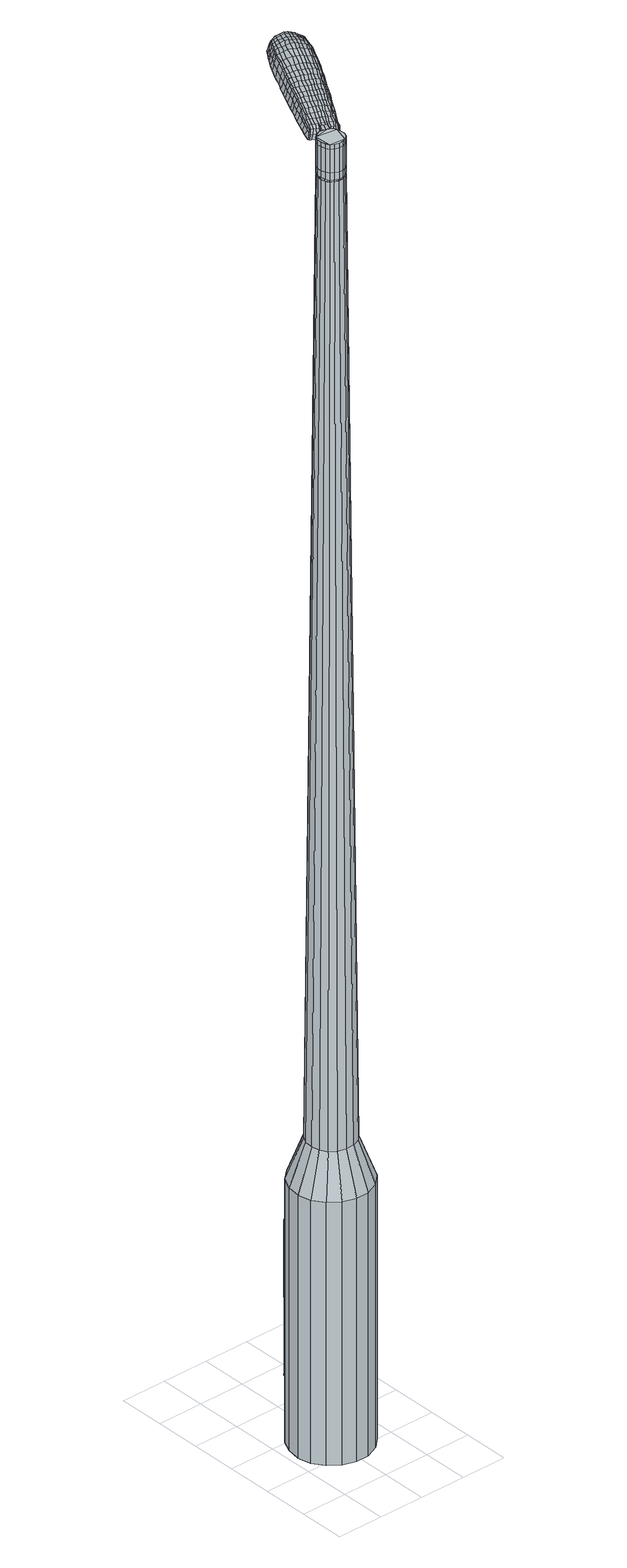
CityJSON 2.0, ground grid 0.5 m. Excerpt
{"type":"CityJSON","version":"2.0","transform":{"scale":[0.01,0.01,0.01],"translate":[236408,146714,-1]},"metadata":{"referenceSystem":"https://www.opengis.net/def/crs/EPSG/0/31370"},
"CityObjects":{
"object1":{"type":"GenericCityObject","attributes":{"cluster":497,"mean_distance_to_centroid":0.369,"new_centroid_x":236408.51,"new_centroid_y":146714.73,"mean_distance_to_camera":10.83,"H1":13.73,"H2":14.45,"Z_final":112.11,"cluster2":-1,"proj_x":236414.61,"proj_y":146717.87,"id_line":33904,"bearing_l":152.75,"distance":6.86,"orientation":"right","G_obj":62.75},"geometry":[{"type":"MultiSurface","lod":"2","boundaries":[[[0,1,2,3]],[[1,4,5,2]],[[4,6,7,5]],[[6,8,9,7]],[[8,10,11,9]],[[10,12,13,11]],[[12,14,15,13]],[[14,16,17,15]],[[16,18,19,17]],[[18,20,21,19]],[[20,22,23,21]],[[22,24,25,23]],[[24,26,27,25]],[[26,28,29,27]],[[28,30,31,29]],[[30,32,33,31]],[[32,34,35,33]],[[34,0,3,35]],[[36,37,38,39]],[[38,40,41,42]],[[41,43,42]],[[42,44,45,46]],[[45,47,46]],[[46,48,49,50]],[[49,51,50]],[[42,46,50,38]],[[50,52,39,38]],[[53,36,39]],[[2,5,7,35]],[[7,9,11,15]],[[11,13,15]],[[15,17,19,23]],[[19,21,23]],[[23,25,27,31]],[[27,29,31]],[[15,23,31,7]],[[31,33,35,7]],[[3,2,35]],[[1,0,54,55]],[[0,34,56,54]],[[34,32,57,56]],[[32,30,58,57]],[[30,28,59,58]],[[28,26,60,59]],[[26,24,61,60]],[[24,22,62,61]],[[22,20,63,62]],[[20,18,64,63]],[[18,16,65,64]],[[16,14,66,65]],[[14,12,67,66]],[[12,10,68,67]],[[10,8,69,68]],[[8,6,70,69]],[[6,4,71,70]],[[4,1,55,71]],[[55,54,72,73]],[[54,56,74,72]],[[56,57,75,74]],[[57,58,76,75]],[[58,59,77,76]],[[59,60,78,77]],[[60,61,79,78]],[[61,62,80,79]],[[62,63,81,80]],[[63,64,82,81]],[[64,65,83,82]],[[65,66,84,83]],[[66,67,85,84]],[[67,68,86,85]],[[68,69,87,86]],[[69,70,88,87]],[[70,71,89,88]],[[71,55,73,89]],[[72,90,91,92]],[[93,94,90,72]],[[95,96,94,93]],[[97,98,96,95]],[[99,100,98,97]],[[101,102,100,99]],[[79,103,102,101]],[[104,105,103,79]],[[106,107,105,104]],[[82,108,107,106]],[[109,110,108,82]],[[111,112,110,109]],[[113,114,112,111]],[[115,116,114,113]],[[117,118,116,115]],[[88,119,118,117]],[[120,121,119,88]],[[92,91,121,120]],[[122,123,124,125]],[[126,122,125,127]],[[128,126,127,129]],[[130,128,129,131]],[[132,130,131,133]],[[134,132,133,135]],[[136,134,135,137]],[[138,136,137,139]],[[140,138,139,141]],[[142,140,141,143]],[[144,142,143,145]],[[146,144,145,147]],[[148,146,147,149]],[[150,148,149,151]],[[152,150,151,153]],[[154,152,153,155]],[[73,72,92]],[[74,93,72]],[[74,75,95,93]],[[75,76,97,95]],[[76,77,99,97]],[[77,78,101,99]],[[78,79,101]],[[80,104,79]],[[80,81,106,104]],[[81,82,106]],[[83,109,82]],[[83,84,111,109]],[[84,85,113,111]],[[85,86,115,113]],[[86,87,117,115]],[[87,88,117]],[[89,120,88]],[[89,73,92,120]],[[156,91,90]],[[156,157,121,91]],[[157,119,121]],[[158,118,119]],[[158,159,116,118]],[[159,160,114,116]],[[160,161,112,114]],[[161,162,110,112]],[[162,108,110]],[[163,107,108]],[[163,164,105,107]],[[164,103,105]],[[165,102,103]],[[165,166,100,102]],[[166,167,98,100]],[[167,168,96,98]],[[168,169,94,96]],[[169,90,94]],[[39,52,154,170]],[[156,90,171,155]],[[53,39,170,123]],[[90,169,124,171]],[[36,53,123,122]],[[169,168,125,124]],[[37,36,122,126]],[[168,167,127,125]],[[38,37,126,128]],[[167,166,129,127]],[[40,38,128,130]],[[166,165,131,129]],[[41,40,130,132]],[[165,103,133,131]],[[43,41,132,134]],[[103,164,135,133]],[[42,43,134,136]],[[164,163,137,135]],[[44,42,136,138]],[[163,108,139,137]],[[45,44,138,140]],[[108,162,141,139]],[[47,45,140,142]],[[162,161,143,141]],[[46,47,142,144]],[[161,160,145,143]],[[48,46,144,146]],[[160,159,147,145]],[[49,48,146,148]],[[159,158,149,147]],[[51,49,148,150]],[[158,119,151,149]],[[50,51,150,152]],[[119,157,153,151]],[[52,50,152,154]],[[157,156,155,153]],[[154,155,172,173]],[[155,171,174,172]],[[171,124,175,174]],[[124,123,176,175]],[[123,170,177,176]],[[170,154,173,177]],[[178,179,180,181]],[[182,178,181,183]],[[178,182,184,185]],[[179,178,185,186]],[[187,188,189,190]],[[191,187,190,192]],[[187,191,193,194]],[[188,187,194,195]],[[196,197,198,199]],[[200,196,199,201]],[[196,200,202,203]],[[197,196,203,204]],[[205,206,207,208]],[[209,205,208,210]],[[205,209,211,212]],[[206,205,212,213]],[[214,215,216,217]],[[218,214,217,219]],[[214,218,220,221]],[[215,214,221,222]],[[223,224,225,226]],[[227,223,226,228]],[[223,227,229,230]],[[224,223,230,231]],[[232,233,234,235]],[[224,232,235,225]],[[232,224,231,236]],[[233,232,236,237]],[[238,239,240,241]],[[233,238,241,234]],[[238,233,237,242]],[[239,238,242,243]],[[244,182,183,245]],[[239,244,245,240]],[[244,239,243,246]],[[182,244,246,184]],[[247,248,249,250]],[[251,247,250,252]],[[247,251,253,254]],[[248,247,254,255]],[[256,257,258,259]],[[248,256,259,249]],[[256,248,255,260]],[[257,256,260,261]],[[262,263,264,265]],[[257,262,265,258]],[[262,257,261,266]],[[263,262,266,267]],[[268,269,270,271]],[[263,268,271,264]],[[268,263,267,272]],[[269,268,272,273]],[[274,179,186,275]],[[269,274,275,270]],[[274,269,273,276]],[[179,274,276,180]],[[277,278,279,280]],[[281,277,280,282]],[[277,281,283,284]],[[278,277,284,285]],[[286,287,288,289]],[[278,286,289,279]],[[286,278,285,290]],[[287,286,290,291]],[[292,293,294,295]],[[287,292,295,288]],[[292,287,291,296]],[[293,292,296,297]],[[298,191,192,299]],[[293,298,299,294]],[[298,293,297,300]],[[191,298,300,193]],[[301,302,303,304]],[[305,301,304,306]],[[301,305,307,308]],[[302,301,308,309]],[[310,311,312,313]],[[302,310,313,303]],[[310,302,309,314]],[[311,310,314,315]],[[316,317,318,319]],[[311,316,319,312]],[[316,311,315,320]],[[317,316,320,321]],[[322,323,324,325]],[[317,322,325,318]],[[322,317,321,326]],[[323,322,326,327]],[[328,188,195,329]],[[323,328,329,324]],[[328,323,327,330]],[[188,328,330,189]],[[331,217,216,332]],[[333,331,332,334]],[[331,333,335,336]],[[217,331,336,219]],[[337,333,334,338]],[[339,337,338,340]],[[337,339,341,342]],[[333,337,342,335]],[[343,339,340,344]],[[345,343,344,346]],[[343,345,347,348]],[[339,343,348,341]],[[349,345,346,350]],[[351,349,350,352]],[[349,351,353,354]],[[345,349,354,347]],[[355,351,352,356]],[[206,355,356,207]],[[355,206,213,357]],[[351,355,357,353]],[[358,359,204,203]],[[360,358,203,202]],[[358,360,361,362]],[[359,358,362,363]],[[364,365,363,362]],[[366,364,362,361]],[[364,366,367,368]],[[365,364,368,369]],[[370,371,369,368]],[[372,370,368,367]],[[370,372,373,374]],[[371,370,374,375]],[[376,377,375,374]],[[378,376,374,373]],[[376,378,211,209]],[[377,376,209,210]],[[379,380,381,382]],[[281,379,382,283]],[[379,281,282,383]],[[380,379,383,384]],[[385,200,201,386]],[[380,385,386,381]],[[385,380,384,387]],[[200,385,387,202]],[[388,389,390,391]],[[227,388,391,229]],[[388,227,228,392]],[[389,388,392,393]],[[394,395,396,397]],[[389,394,397,390]],[[394,389,393,398]],[[395,394,398,399]],[[400,197,204,401]],[[395,400,401,396]],[[400,395,399,402]],[[197,400,402,198]],[[403,404,405,406]],[[185,403,406,186]],[[403,185,184,407]],[[404,403,407,408]],[[409,410,411,412]],[[404,409,412,405]],[[409,404,408,413]],[[410,409,413,414]],[[415,208,207,416]],[[410,415,416,411]],[[415,410,414,417]],[[208,415,417,210]],[[418,419,420,421]],[[190,418,421,192]],[[418,190,189,422]],[[419,418,422,423]],[[424,212,211,425]],[[419,424,425,420]],[[424,419,423,426]],[[212,424,426,213]],[[427,428,429,430]],[[305,427,430,307]],[[427,305,306,431]],[[428,427,431,432]],[[433,218,219,434]],[[428,433,434,429]],[[433,428,432,435]],[[218,433,435,220]],[[436,437,438,439]],[[251,436,439,253]],[[436,251,252,440]],[[437,436,440,441]],[[442,443,444,445]],[[437,442,445,438]],[[442,437,441,446]],[[443,442,446,447]],[[448,215,222,449]],[[443,448,449,444]],[[448,443,447,450]],[[215,448,450,216]],[[451,452,441,440]],[[250,451,440,252]],[[451,250,249,453]],[[452,451,453,454]],[[455,456,447,446]],[[452,455,446,441]],[[455,452,454,457]],[[456,455,457,458]],[[459,332,216,450]],[[456,459,450,447]],[[459,456,458,460]],[[332,459,460,334]],[[461,462,463,464]],[[308,461,464,309]],[[461,308,307,430]],[[462,461,430,429]],[[465,336,335,466]],[[462,465,466,463]],[[465,462,429,434]],[[336,465,434,219]],[[467,468,454,453]],[[259,467,453,249]],[[467,259,258,469]],[[468,467,469,470]],[[471,472,458,457]],[[468,471,457,454]],[[471,468,470,473]],[[472,471,473,474]],[[475,338,334,460]],[[472,475,460,458]],[[475,472,474,476]],[[338,475,476,340]],[[477,478,479,480]],[[314,477,480,315]],[[477,314,309,464]],[[478,477,464,463]],[[481,342,341,482]],[[478,481,482,479]],[[481,478,463,466]],[[342,481,466,335]],[[483,484,470,469]],[[265,483,469,258]],[[483,265,264,485]],[[484,483,485,486]],[[487,488,474,473]],[[484,487,473,470]],[[487,484,486,489]],[[488,487,489,490]],[[491,344,340,476]],[[488,491,476,474]],[[491,488,490,492]],[[344,491,492,346]],[[493,494,495,496]],[[320,493,496,321]],[[493,320,315,480]],[[494,493,480,479]],[[497,348,347,498]],[[494,497,498,495]],[[497,494,479,482]],[[348,497,482,341]],[[499,500,486,485]],[[271,499,485,264]],[[499,271,270,501]],[[500,499,501,502]],[[503,504,490,489]],[[500,503,489,486]],[[503,500,502,505]],[[504,503,505,506]],[[507,350,346,492]],[[504,507,492,490]],[[507,504,506,508]],[[350,507,508,352]],[[509,510,511,512]],[[326,509,512,327]],[[509,326,321,496]],[[510,509,496,495]],[[513,354,353,514]],[[510,513,514,511]],[[513,510,495,498]],[[354,513,498,347]],[[515,516,502,501]],[[275,515,501,270]],[[515,275,186,406]],[[516,515,406,405]],[[517,518,506,505]],[[516,517,505,502]],[[517,516,405,412]],[[518,517,412,411]],[[519,356,352,508]],[[518,519,508,506]],[[519,518,411,416]],[[356,519,416,207]],[[520,521,423,422]],[[330,520,422,189]],[[520,330,327,512]],[[521,520,512,511]],[[522,357,213,426]],[[521,522,426,423]],[[522,521,511,514]],[[357,522,514,353]],[[523,524,384,383]],[[280,523,383,282]],[[523,280,279,525]],[[524,523,525,526]],[[527,360,202,387]],[[524,527,387,384]],[[527,524,526,528]],[[360,527,528,361]],[[529,530,531,532]],[[230,529,532,231]],[[529,230,229,391]],[[530,529,391,390]],[[533,534,535,536]],[[530,533,536,531]],[[533,530,390,397]],[[534,533,397,396]],[[537,359,363,538]],[[534,537,538,535]],[[537,534,396,401]],[[359,537,401,204]],[[539,540,526,525]],[[289,539,525,279]],[[539,289,288,541]],[[540,539,541,542]],[[543,366,361,528]],[[540,543,528,526]],[[543,540,542,544]],[[366,543,544,367]],[[545,546,547,548]],[[236,545,548,237]],[[545,236,231,532]],[[546,545,532,531]],[[549,550,551,552]],[[546,549,552,547]],[[549,546,531,536]],[[550,549,536,535]],[[553,365,369,554]],[[550,553,554,551]],[[553,550,535,538]],[[365,553,538,363]],[[555,556,542,541]],[[295,555,541,288]],[[555,295,294,557]],[[556,555,557,558]],[[559,372,367,544]],[[556,559,544,542]],[[559,556,558,560]],[[372,559,560,373]],[[561,562,563,564]],[[242,561,564,243]],[[561,242,237,548]],[[562,561,548,547]],[[565,566,567,568]],[[562,565,568,563]],[[565,562,547,552]],[[566,565,552,551]],[[569,371,375,570]],[[566,569,570,567]],[[569,566,551,554]],[[371,569,554,369]],[[571,572,558,557]],[[299,571,557,294]],[[571,299,192,421]],[[572,571,421,420]],[[573,378,373,560]],[[572,573,560,558]],[[573,572,420,425]],[[378,573,425,211]],[[574,575,408,407]],[[246,574,407,184]],[[574,246,243,564]],[[575,574,564,563]],[[576,577,414,413]],[[575,576,413,408]],[[576,575,563,568]],[[577,576,568,567]],[[578,377,210,417]],[[577,578,417,414]],[[578,577,567,570]],[[377,578,570,375]],[[579,580,581,582]],[[582,581,583,584]],[[585,583,581,586]],[[586,581,580,587]],[[588,589,590,591]],[[591,590,592,593]],[[594,592,590,595]],[[595,590,589,596]],[[597,598,599,600]],[[600,599,601,602]],[[603,601,599,604]],[[604,599,598,605]],[[606,607,608,609]],[[609,608,610,611]],[[612,610,608,613]],[[613,608,607,614]],[[615,616,617,618]],[[618,617,619,620]],[[621,619,617,622]],[[622,617,616,623]],[[624,625,626,627]],[[627,626,628,629]],[[630,628,626,631]],[[631,626,625,632]],[[633,634,635,636]],[[636,635,625,624]],[[632,625,635,637]],[[637,635,634,638]],[[639,640,641,642]],[[642,641,634,633]],[[638,634,641,643]],[[643,641,640,644]],[[584,583,645,646]],[[646,645,640,639]],[[644,640,645,647]],[[647,645,583,585]],[[648,649,650,651]],[[651,650,652,653]],[[654,652,650,655]],[[655,650,649,656]],[[657,658,659,660]],[[660,659,649,648]],[[656,649,659,661]],[[661,659,658,662]],[[663,664,665,666]],[[666,665,658,657]],[[662,658,665,667]],[[667,665,664,668]],[[669,670,671,672]],[[672,671,664,663]],[[668,664,671,673]],[[673,671,670,674]],[[587,580,675,676]],[[676,675,670,669]],[[674,670,675,677]],[[677,675,580,579]],[[678,679,680,681]],[[681,680,682,683]],[[684,682,680,685]],[[685,680,679,686]],[[687,688,689,690]],[[690,689,679,678]],[[686,679,689,691]],[[691,689,688,692]],[[693,694,695,696]],[[696,695,688,687]],[[692,688,695,697]],[[697,695,694,698]],[[593,592,699,700]],[[700,699,694,693]],[[698,694,699,701]],[[701,699,592,594]],[[702,703,704,705]],[[705,704,706,707]],[[708,706,704,709]],[[709,704,703,710]],[[711,712,713,714]],[[714,713,703,702]],[[710,703,713,715]],[[715,713,712,716]],[[717,718,719,720]],[[720,719,712,711]],[[716,712,719,721]],[[721,719,718,722]],[[723,724,725,726]],[[726,725,718,717]],[[722,718,725,727]],[[727,725,724,728]],[[596,589,729,730]],[[730,729,724,723]],[[728,724,729,731]],[[731,729,589,588]],[[615,618,732,733]],[[733,732,734,735]],[[736,734,732,737]],[[737,732,618,620]],[[735,734,738,739]],[[739,738,740,741]],[[742,740,738,743]],[[743,738,734,736]],[[741,740,744,745]],[[745,744,746,747]],[[748,746,744,749]],[[749,744,740,742]],[[747,746,750,751]],[[751,750,752,753]],[[754,752,750,755]],[[755,750,746,748]],[[753,752,756,757]],[[757,756,607,606]],[[614,607,756,758]],[[758,756,752,754]],[[605,759,760,604]],[[604,760,761,603]],[[762,761,760,763]],[[763,760,759,764]],[[764,765,766,763]],[[763,766,767,762]],[[768,767,766,769]],[[769,766,765,770]],[[770,771,772,769]],[[769,772,773,768]],[[774,773,772,775]],[[775,772,771,776]],[[776,777,778,775]],[[775,778,779,774]],[[612,779,778,610]],[[610,778,777,611]],[[780,781,782,783]],[[783,782,682,684]],[[683,682,782,784]],[[784,782,781,785]],[[602,601,786,787]],[[787,786,781,780]],[[785,781,786,788]],[[788,786,601,603]],[[789,790,791,792]],[[792,791,628,630]],[[629,628,791,793]],[[793,791,790,794]],[[795,796,797,798]],[[798,797,790,789]],[[794,790,797,799]],[[799,797,796,800]],[[605,598,801,802]],[[802,801,796,795]],[[800,796,801,803]],[[803,801,598,597]],[[804,805,806,807]],[[807,806,586,587]],[[585,586,806,808]],[[808,806,805,809]],[[810,811,812,813]],[[813,812,805,804]],[[809,805,812,814]],[[814,812,811,815]],[[606,609,816,817]],[[817,816,811,810]],[[815,811,816,818]],[[818,816,609,611]],[[819,820,821,822]],[[822,821,591,593]],[[588,591,821,823]],[[823,821,820,824]],[[612,613,825,826]],[[826,825,820,819]],[[824,820,825,827]],[[827,825,613,614]],[[828,829,830,831]],[[831,830,706,708]],[[707,706,830,832]],[[832,830,829,833]],[[620,619,834,835]],[[835,834,829,828]],[[833,829,834,836]],[[836,834,619,621]],[[837,838,652,839]],[[839,652,654]],[[653,652,840]],[[652,838,840]],[[841,842,843,844]],[[844,843,838,837]],[[840,838,843,845]],[[845,843,842,846]],[[623,616,847,848]],[[848,847,842,841]],[[846,842,847,849]],[[849,847,616,615]],[[840,850,651,653]],[[648,651,850,851]],[[851,850,852]],[[846,853,854,845]],[[845,854,850,840]],[[852,850,854,855]],[[855,854,853,856]],[[615,733,173,849]],[[849,173,853,846]],[[856,853,173,857]],[[857,173,733,735]],[[858,859,860,861]],[[861,860,709,710]],[[708,709,860,831]],[[831,860,859,828]],[[736,737,862,863]],[[863,862,859,858]],[[828,859,862,835]],[[835,862,737,620]],[[852,864,865,851]],[[851,865,660,648]],[[657,660,865,866]],[[865,864,866]],[[856,867,868,855]],[[855,868,864,852]],[[866,864,868,869]],[[869,868,867,870]],[[735,739,871,857]],[[857,871,867,856]],[[870,867,871,872]],[[872,871,739,741]],[[873,874,875,876]],[[876,875,715,716]],[[710,715,875,861]],[[861,875,874,858]],[[742,743,877,878]],[[878,877,874,873]],[[858,874,877,863]],[[863,877,743,736]],[[879,880,866]],[[866,880,666,657]],[[663,666,880,881]],[[881,880,879,882]],[[870,883,884,869]],[[869,884,879,866]],[[882,879,884,885]],[[885,884,883,886]],[[741,745,887,872]],[[872,887,883,870]],[[886,883,887,888]],[[888,887,745,747]],[[889,890,891,892]],[[892,891,721,722]],[[716,721,891,876]],[[876,891,890,873]],[[748,749,893,894]],[[894,893,890,889]],[[873,890,893,878]],[[878,893,749,742]],[[882,895,896,881]],[[881,896,672,663]],[[669,672,896,897]],[[897,896,895,898]],[[886,899,900,885]],[[885,900,895,882]],[[898,895,900,901]],[[901,900,899,902]],[[747,751,903,888]],[[888,903,899,886]],[[902,899,903,904]],[[904,903,751,753]],[[905,906,907,908]],[[908,907,727,728]],[[722,727,907,892]],[[892,907,906,889]],[[754,755,909,910]],[[910,909,906,905]],[[889,906,909,894]],[[894,909,755,748]],[[898,911,912,897]],[[897,912,676,669]],[[587,676,912,807]],[[807,912,911,804]],[[902,913,914,901]],[[901,914,911,898]],[[804,911,914,813]],[[813,914,913,810]],[[753,757,915,904]],[[904,915,913,902]],[[810,913,915,817]],[[817,915,757,606]],[[824,916,917,823]],[[823,917,731,588]],[[728,731,917,908]],[[908,917,916,905]],[[614,758,918,827]],[[827,918,916,824]],[[905,916,918,910]],[[910,918,758,754]],[[785,919,920,784]],[[784,920,681,683]],[[678,681,920,921]],[[921,920,919,922]],[[603,761,923,788]],[[788,923,919,785]],[[922,919,923,924]],[[924,923,761,762]],[[925,926,927,928]],[[928,927,631,632]],[[630,631,927,792]],[[792,927,926,789]],[[929,930,931,932]],[[932,931,926,925]],[[789,926,931,798]],[[798,931,930,795]],[[764,759,933,934]],[[934,933,930,929]],[[795,930,933,802]],[[802,933,759,605]],[[922,935,936,921]],[[921,936,690,678]],[[687,690,936,937]],[[937,936,935,938]],[[762,767,939,924]],[[924,939,935,922]],[[938,935,939,940]],[[940,939,767,768]],[[941,942,943,944]],[[944,943,637,638]],[[632,637,943,928]],[[928,943,942,925]],[[945,946,947,948]],[[948,947,942,941]],[[925,942,947,932]],[[932,947,946,929]],[[770,765,949,950]],[[950,949,946,945]],[[929,946,949,934]],[[934,949,765,764]],[[938,951,952,937]],[[937,952,696,687]],[[693,696,952,953]],[[953,952,951,954]],[[768,773,955,940]],[[940,955,951,938]],[[954,951,955,956]],[[956,955,773,774]],[[957,958,959,960]],[[960,959,643,644]],[[638,643,959,944]],[[944,959,958,941]],[[961,962,963,964]],[[964,963,958,957]],[[941,958,963,948]],[[948,963,962,945]],[[776,771,965,966]],[[966,965,962,961]],[[945,962,965,950]],[[950,965,771,770]],[[954,967,968,953]],[[953,968,700,693]],[[593,700,968,822]],[[822,968,967,819]],[[774,779,969,956]],[[956,969,967,954]],[[819,967,969,826]],[[826,969,779,612]],[[809,970,971,808]],[[808,971,647,585]],[[644,647,971,960]],[[960,971,970,957]],[[815,972,973,814]],[[814,973,970,809]],[[957,970,973,964]],[[964,973,972,961]],[[611,777,974,818]],[[818,974,972,815]],[[961,972,974,966]],[[966,974,777,776]],[[579,582,181,180]],[[582,584,183,181]],[[594,595,194,193]],[[595,596,195,194]],[[597,600,199,198]],[[600,602,201,199]],[[621,622,221,220]],[[622,623,222,221]],[[624,627,226,225]],[[627,629,228,226]],[[633,636,235,234]],[[636,624,225,235]],[[639,642,241,240]],[[642,633,234,241]],[[584,646,245,183]],[[646,639,240,245]],[[654,655,254,253]],[[655,656,255,254]],[[656,661,260,255]],[[661,662,261,260]],[[662,667,266,261]],[[667,668,267,266]],[[668,673,272,267]],[[673,674,273,272]],[[674,677,276,273]],[[677,579,180,276]],[[684,685,284,283]],[[685,686,285,284]],[[686,691,290,285]],[[691,692,291,290]],[[692,697,296,291]],[[697,698,297,296]],[[698,701,300,297]],[[701,594,193,300]],[[702,705,304,303]],[[705,707,306,304]],[[711,714,313,312]],[[714,702,303,313]],[[717,720,319,318]],[[720,711,312,319]],[[723,726,325,324]],[[726,717,318,325]],[[596,730,329,195]],[[730,723,324,329]],[[780,783,382,381]],[[783,684,283,382]],[[602,787,386,201]],[[787,780,381,386]],[[629,793,392,228]],[[793,794,393,392]],[[794,799,398,393]],[[799,800,399,398]],[[800,803,402,399]],[[803,597,198,402]],[[707,832,431,306]],[[832,833,432,431]],[[833,836,435,432]],[[836,621,220,435]],[[837,839,439,438]],[[839,654,253,439]],[[841,844,445,444]],[[844,837,438,445]],[[623,848,449,222]],[[848,841,444,449]],[[975,976,977,978]],[[979,980,978,977]],[[981,982,983,984]],[[985,986,987,988]],[[976,989,990,977]],[[991,979,977,990]],[[992,981,984,993]],[[994,995,986,985]],[[989,996,997,990]],[[997,998,991,990]],[[999,992,993,1000]],[[1001,995,994,1002]],[[996,1003,1004,997]],[[1004,1005,998,997]],[[1006,999,1000,1007]],[[1008,1001,1002,1009]],[[1010,1011,1012,1013]],[[1014,1015,1011,1010]],[[1014,1016,1017,1015]],[[1016,1018,1019,1017]],[[1020,1021,1022,1023]],[[1024,1025,1021,1020]],[[1026,1027,1025,1024]],[[1028,1029,1027,1026]],[[1023,1012,1011,1020]],[[1020,1011,1015,1024]],[[1015,1017,1026,1024]],[[1017,1019,1028,1026]],[[984,983,980,979]],[[993,984,979,991]],[[998,1000,993,991]],[[1005,1007,1000,998]],[[985,988,982,981]],[[994,985,981,992]],[[1002,994,992,999]],[[1009,1002,999,1006]],[[986,1010,1013,987]],[[995,1014,1010,986]],[[1016,1014,995,1001]],[[1018,1016,1001,1008]],[[1030,1031,1032,1033]],[[1032,1034,1035,1036]],[[1032,1036,1037,1038]],[[1032,1038,1033]],[[1039,1030,1033,1040]],[[1041,1040,1033,1042]],[[1043,1042,1033]],[[1044,1032,1031,1045]],[[1046,1044,1045,1047]],[[1048,1046,1047,1049]],[[1050,1048,1049,1051]],[[1052,1050,1051,1053]],[[1053,1054,1055,1056]],[[1053,1056,1057,1058]],[[1053,1058,1059,1060]],[[1059,1061,1062,1063]],[[1059,1063,1064,1065]],[[1059,1065,1060]],[[1053,1060,1052]],[[1066,1067,1031,1030]],[[1068,1069,1034,1032]],[[1070,1071,1043,1033]],[[1067,1072,1045,1031]],[[1073,1068,1032,1044]],[[1072,1074,1047,1045]],[[1075,1073,1044,1046]],[[1074,1076,1049,1047]],[[1077,1075,1046,1048]],[[1076,1078,1051,1049]],[[1079,1077,1048,1050]],[[1078,1080,1053,1051]],[[1081,1079,1050,1052]],[[1080,1082,1054,1053]],[[1083,1084,1061,1059]],[[1085,1081,1052,1060]],[[1055,1054,1082,1086]],[[1056,1055,1086,1087]],[[1057,1056,1087,1088]],[[1058,1057,1088,1089]],[[1059,1058,1089,1083]],[[1090,1066,1030,1039]],[[1091,1090,1039,1040]],[[1092,1091,1040,1041]],[[1093,1092,1041,1042]],[[1071,1093,1042,1043]],[[1035,1034,1069,1094]],[[1062,1061,1084,1095]],[[1036,1035,1094,1096]],[[1037,1036,1096,1097]],[[1038,1037,1097,1098]],[[1033,1038,1098,1070]],[[1063,1062,1095,1099]],[[1064,1063,1099,1100]],[[1065,1064,1100,1101]],[[1060,1065,1101,1085]]]}]}
},
"vertices":[
[69,113,384],[81,104,384],[81,104,96],[69,113,96],[89,92,384],[89,92,96],[92,78,384],[92,78,96],[90,63,384],[90,63,96],[84,50,384],[84,50,96],[73,40,384],[73,40,96],[59,34,384],[59,34,96],[45,34,384],[45,34,96],[31,38,384],[31,38,96],[19,47,384],[19,47,96],[11,59,384],[11,59,96],[8,73,384],[8,73,96],[10,88,384],[10,88,96],[16,101,384],[16,101,96],[27,111,384],[27,111,96],[41,117,384],[41,117,96],[55,117,384],[55,117,96],[47,89,1524],[43,87,1524],[39,84,1524],[56,87,1524],[37,79,1524],[37,75,1524],[40,66,1524],[38,70,1524],[44,64,1524],[48,62,1524],[57,64,1524],[53,62,1524],[61,67,1524],[63,72,1524],[62,81,1524],[63,76,1524],[60,85,1524],[52,89,1524],[62,98,429],[68,93,429],[53,100,429],[44,100,429],[36,97,429],[30,91,429],[26,83,429],[25,74,429],[27,66,429],[31,58,429],[38,53,429],[47,51,429],[56,51,429],[64,54,429],[70,60,429],[74,68,429],[75,77,429],[73,85,429],[56,87,1483],[60,85,1483],[52,89,1483],[47,89,1483],[43,87,1483],[39,84,1483],[37,79,1483],[37,75,1483],[38,70,1483],[40,66,1483],[44,64,1483],[48,62,1483],[53,62,1483],[57,64,1483],[61,67,1483],[63,72,1483],[63,76,1483],[62,81,1483],[56,87,1485],[59,84,1485],[59,84,1483],[52,88,1483],[52,88,1485],[47,88,1483],[47,88,1485],[43,86,1483],[43,86,1485],[40,83,1483],[40,83,1485],[38,79,1483],[38,79,1485],[37,75,1485],[38,71,1483],[38,71,1485],[41,67,1483],[41,67,1485],[44,64,1485],[48,63,1483],[48,63,1485],[53,63,1483],[53,63,1485],[57,65,1483],[57,65,1485],[60,68,1483],[60,68,1485],[62,72,1483],[62,72,1485],[63,76,1485],[62,80,1483],[62,80,1485],[47,89,1519],[52,89,1519],[52,89,1493],[47,89,1493],[43,87,1519],[43,87,1493],[39,84,1519],[39,84,1493],[37,79,1519],[37,79,1493],[37,75,1519],[37,75,1493],[38,70,1519],[38,70,1493],[40,66,1519],[40,66,1493],[44,64,1519],[44,64,1493],[48,62,1519],[48,62,1493],[53,62,1519],[53,62,1493],[57,64,1519],[57,64,1493],[61,67,1519],[61,67,1493],[63,72,1519],[63,72,1493],[63,76,1519],[63,76,1493],[62,81,1519],[62,81,1493],[60,85,1519],[60,85,1493],[60,85,1485],[62,81,1485],[63,72,1485],[61,67,1485],[57,64,1485],[53,62,1485],[48,62,1485],[40,66,1485],[38,70,1485],[37,79,1485],[39,84,1485],[43,87,1485],[47,89,1485],[52,89,1485],[56,87,1519],[56,87,1493],[68,103,1513],[68,103,1518],[65,104,1513],[62,106,1513],[62,106,1518],[65,104,1518],[116,161,1519],[112,155,1518],[114,155,1509],[118,161,1510],[120,168,1519],[122,169,1510],[118,168,1526],[114,161,1525],[111,155,1525],[82,179,1519],[79,172,1518],[80,171,1525],[83,177,1525],[86,187,1519],[87,185,1526],[85,188,1510],[81,181,1510],[78,174,1509],[131,236,1519],[134,234,1519],[135,235,1513],[131,237,1513],[127,237,1519],[127,238,1513],[126,235,1524],[130,235,1524],[134,233,1524],[97,170,1530],[94,164,1529],[97,162,1529],[100,169,1530],[101,178,1531],[104,177,1531],[98,180,1530],[94,172,1530],[91,165,1529],[60,98,1512],[63,97,1512],[63,98,1517],[61,99,1517],[58,100,1512],[58,101,1517],[58,101,1506],[61,99,1506],[63,98,1506],[142,214,1519],[141,211,1519],[142,211,1512],[144,214,1512],[142,217,1518],[144,217,1512],[141,216,1522],[141,215,1523],[139,211,1524],[139,207,1519],[137,201,1519],[139,202,1512],[141,207,1512],[138,207,1524],[135,202,1525],[134,196,1519],[131,189,1519],[133,189,1511],[136,196,1511],[133,196,1526],[129,189,1526],[126,179,1519],[128,179,1510],[124,179,1526],[79,97,1513],[82,104,1513],[81,104,1518],[77,97,1517],[75,93,1512],[75,94,1516],[77,93,1506],[80,98,1507],[84,104,1507],[86,110,1514],[90,117,1515],[89,117,1520],[85,110,1519],[88,111,1507],[92,117,1507],[94,123,1515],[98,130,1516],[96,129,1522],[92,123,1521],[96,124,1508],[100,130,1508],[101,136,1517],[105,142,1517],[103,142,1524],[100,136,1523],[103,136,1508],[107,143,1509],[109,149,1518],[107,148,1524],[111,149,1509],[111,231,1519],[109,229,1519],[110,228,1524],[112,231,1523],[112,233,1518],[113,232,1522],[111,235,1512],[110,233,1512],[108,230,1512],[106,224,1519],[103,220,1519],[104,218,1525],[107,223,1524],[105,226,1512],[102,221,1512],[100,214,1519],[96,207,1519],[97,206,1526],[101,213,1526],[99,216,1511],[95,209,1511],[91,197,1519],[92,196,1526],[90,199,1510],[52,111,1513],[55,118,1513],[54,120,1507],[51,113,1507],[50,106,1512],[49,107,1506],[51,107,1516],[52,110,1517],[55,117,1518],[58,125,1514],[61,132,1515],[60,134,1507],[57,127,1507],[58,124,1519],[62,131,1520],[64,139,1515],[67,146,1516],[66,147,1508],[63,141,1508],[65,138,1521],[68,144,1522],[70,152,1517],[73,159,1517],[72,161,1509],[69,154,1508],[71,151,1523],[74,158,1524],[76,166,1518],[75,168,1509],[77,164,1524],[63,104,1519],[66,103,1519],[67,111,1520],[69,110,1520],[64,112,1520],[61,105,1519],[70,117,1522],[73,116,1522],[74,124,1523],[76,123,1523],[71,125,1523],[68,119,1521],[77,131,1524],[80,129,1524],[80,137,1525],[83,136,1525],[78,139,1525],[74,132,1524],[84,144,1526],[86,142,1526],[87,150,1527],[90,149,1527],[84,152,1527],[81,145,1526],[90,157,1528],[93,156,1528],[87,159,1528],[129,232,1527],[132,230,1527],[125,233,1526],[123,229,1527],[127,228,1528],[130,226,1528],[124,222,1529],[127,220,1529],[120,223,1528],[117,217,1530],[121,216,1530],[124,214,1530],[117,209,1531],[121,208,1531],[113,211,1530],[109,203,1531],[113,201,1531],[116,199,1531],[107,190,1531],[110,188,1531],[104,191,1531],[114,235,1518],[117,236,1519],[117,237,1513],[113,236,1513],[114,233,1523],[117,234,1523],[122,237,1519],[122,238,1513],[121,235,1524],[143,219,1518],[142,222,1518],[141,221,1523],[141,218,1523],[144,219,1513],[143,222,1513],[141,225,1519],[139,229,1519],[139,228,1524],[140,224,1523],[142,226,1513],[140,230,1513],[137,232,1519],[136,230,1524],[138,233,1513],[113,161,1528],[111,162,1528],[107,156,1528],[109,155,1527],[117,169,1528],[115,170,1529],[109,164,1529],[106,165,1530],[102,159,1529],[105,157,1528],[113,172,1529],[110,173,1530],[103,167,1530],[100,161,1529],[107,175,1531],[84,176,1528],[86,175,1529],[90,183,1529],[88,184,1528],[81,170,1527],[83,169,1528],[90,174,1529],[94,182,1530],[87,167,1528],[50,104,1512],[52,103,1512],[53,104,1517],[51,105,1517],[49,105,1506],[51,104,1506],[55,101,1512],[55,102,1517],[54,102,1506],[73,91,1512],[72,92,1512],[73,93,1506],[75,92,1506],[74,93,1517],[72,94,1517],[70,93,1512],[68,95,1512],[68,95,1506],[71,94,1506],[70,95,1517],[68,96,1517],[65,96,1512],[66,96,1506],[66,97,1517],[76,98,1519],[75,98,1519],[80,104,1520],[78,105,1520],[73,99,1519],[70,101,1519],[76,106,1520],[74,107,1520],[68,102,1519],[72,108,1520],[53,109,1519],[55,109,1519],[58,115,1520],[56,116,1520],[58,107,1519],[61,114,1520],[83,111,1521],[82,111,1521],[87,117,1522],[86,118,1522],[80,112,1521],[77,114,1521],[83,119,1522],[81,120,1523],[75,115,1522],[79,121,1523],[60,123,1521],[61,122,1521],[65,129,1522],[63,130,1522],[64,121,1521],[68,127,1522],[91,123,1523],[89,124,1523],[95,130,1524],[93,131,1524],[87,125,1523],[85,127,1524],[91,132,1525],[88,133,1525],[82,128,1524],[86,135,1525],[66,137,1523],[68,136,1523],[71,142,1524],[69,143,1524],[71,134,1524],[74,141,1525],[98,136,1525],[97,137,1525],[102,143,1526],[100,143,1526],[94,138,1526],[92,140,1526],[98,145,1527],[95,146,1527],[89,141,1526],[93,148,1527],[72,150,1525],[74,149,1525],[77,156,1526],[75,157,1526],[77,147,1526],[80,154,1527],[106,149,1527],[104,150,1527],[102,151,1527],[99,153,1528],[96,154,1528],[78,163,1527],[80,162,1527],[84,161,1528],[113,231,1525],[116,232,1525],[111,228,1526],[114,229,1526],[120,233,1526],[118,229,1527],[140,216,1525],[140,219,1525],[138,215,1526],[139,213,1525],[139,222,1525],[137,225,1526],[135,221,1527],[137,218,1526],[135,228,1526],[133,224,1527],[108,224,1526],[111,224,1527],[105,218,1527],[108,218,1528],[115,224,1528],[112,218,1529],[137,208,1526],[136,210,1527],[134,205,1528],[134,203,1527],[135,213,1527],[133,216,1528],[130,210,1529],[132,207,1528],[130,218,1528],[127,212,1530],[102,213,1528],[105,213,1529],[98,206,1528],[101,205,1529],[109,212,1529],[105,204,1530],[132,197,1528],[131,199,1528],[127,191,1529],[128,190,1528],[129,201,1529],[126,203,1530],[122,195,1530],[125,193,1530],[124,206,1530],[119,198,1531],[93,195,1529],[95,194,1529],[99,193,1530],[123,179,1528],[121,181,1529],[119,182,1530],[116,184,1530],[113,186,1531],[113,156,1509],[111,156,1518],[114,162,1518],[116,162,1509],[118,169,1519],[120,170,1510],[117,169,1525],[113,162,1525],[109,156,1525],[82,170,1525],[81,172,1518],[84,178,1518],[85,177,1525],[87,186,1519],[88,184,1525],[87,188,1510],[83,180,1509],[80,173,1509],[134,233,1513],[133,232,1519],[130,234,1519],[131,235,1513],[127,235,1519],[127,236,1513],[126,233,1524],[130,233,1524],[132,231,1524],[97,163,1528],[94,164,1528],[97,170,1529],[100,169,1529],[102,178,1529],[104,177,1529],[98,180,1529],[94,172,1529],[91,165,1528],[64,100,1516],[64,99,1512],[61,100,1512],[62,101,1516],[59,102,1512],[59,102,1516],[59,103,1506],[62,101,1506],[64,100,1506],[141,212,1512],[139,212,1519],[140,215,1518],[142,215,1512],[140,217,1518],[142,217,1512],[139,217,1522],[139,215,1523],[138,212,1523],[137,203,1512],[135,202,1519],[137,207,1519],[139,208,1512],[136,207,1524],[134,202,1525],[131,190,1511],[129,190,1519],[133,197,1519],[134,197,1511],[131,197,1525],[128,190,1526],[124,180,1519],[126,180,1510],[122,180,1526],[79,105,1518],[81,105,1513],[77,99,1513],[76,98,1517],[74,94,1512],[74,95,1515],[75,95,1506],[78,99,1506],[82,105,1507],[87,118,1520],[88,118,1514],[85,111,1514],[83,111,1519],[86,112,1507],[90,118,1507],[94,131,1522],[96,131,1516],[92,124,1515],[91,124,1521],[94,125,1508],[98,131,1508],[102,143,1523],[104,143,1517],[100,137,1516],[98,137,1522],[102,137,1508],[105,144,1508],[107,150,1517],[105,150,1524],[109,150,1509],[111,226,1523],[110,227,1519],[112,230,1518],[113,229,1523],[113,232,1518],[114,231,1522],[113,233,1512],[111,231,1512],[109,229,1512],[105,217,1525],[105,219,1519],[108,223,1519],[108,222,1524],[107,225,1512],[104,220,1512],[99,205,1526],[98,207,1519],[102,213,1519],[102,212,1525],[101,215,1511],[97,208,1511],[93,196,1519],[94,195,1526],[92,198,1510],[56,119,1507],[57,118,1513],[54,111,1513],[53,112,1506],[52,106,1512],[51,107,1506],[53,106,1515],[54,110,1517],[57,116,1518],[62,133,1507],[63,131,1514],[60,124,1514],[59,126,1507],[60,123,1519],[63,130,1520],[68,147,1508],[69,145,1516],[66,138,1515],[65,140,1508],[66,137,1521],[70,144,1522],[74,160,1508],[75,158,1517],[72,152,1516],[71,153,1508],[73,150,1522],[76,157,1523],[78,165,1517],[77,167,1509],[79,164,1524],[64,105,1518],[66,104,1518],[67,111,1519],[69,110,1519],[65,113,1519],[61,106,1518],[71,118,1520],[73,117,1520],[74,125,1521],[76,123,1521],[71,126,1521],[68,119,1520],[77,131,1523],[80,130,1523],[81,138,1524],[83,136,1524],[78,139,1524],[75,133,1523],[84,144,1525],[87,143,1525],[87,151,1526],[90,150,1526],[85,152,1526],[81,146,1525],[91,157,1527],[93,156,1527],[88,159,1527],[131,229,1526],[128,231,1526],[125,231,1525],[123,228,1526],[127,227,1526],[130,226,1526],[127,220,1528],[124,222,1528],[120,223,1527],[117,216,1528],[120,215,1529],[123,214,1529],[120,207,1530],[117,209,1530],[114,210,1529],[110,202,1530],[113,201,1530],[116,199,1530],[110,188,1530],[107,190,1530],[104,191,1530],[117,235,1513],[117,234,1518],[115,233,1518],[114,234,1512],[115,231,1523],[117,232,1523],[122,234,1519],[122,235,1513],[121,233,1523],[139,220,1523],[140,221,1518],[141,219,1518],[139,218,1523],[142,219,1512],[141,221,1512],[137,226,1523],[138,228,1519],[139,224,1519],[138,223,1523],[140,225,1513],[138,228,1513],[136,230,1519],[135,229,1524],[136,231,1513],[107,157,1527],[111,163,1527],[112,162,1527],[108,156,1526],[116,170,1527],[115,170,1528],[102,160,1528],[106,166,1528],[108,164,1528],[105,158,1527],[113,172,1528],[110,174,1529],[103,167,1529],[100,161,1528],[107,175,1529],[91,183,1528],[87,175,1527],[85,176,1527],[89,184,1527],[82,170,1526],[84,169,1527],[90,174,1528],[94,182,1528],[87,167,1527],[53,105,1516],[53,105,1512],[51,105,1512],[52,106,1516],[51,106,1506],[52,106,1506],[56,103,1512],[56,104,1516],[55,104,1506],[74,95,1506],[73,94,1512],[75,94,1506],[73,95,1516],[69,97,1506],[69,97,1512],[71,95,1512],[72,96,1506],[71,96,1516],[69,98,1516],[66,98,1512],[67,98,1506],[66,99,1516],[75,99,1518],[79,105,1519],[78,105,1519],[71,101,1518],[73,100,1518],[76,106,1519],[74,108,1519],[72,109,1519],[59,116,1519],[56,109,1518],[55,110,1518],[58,116,1519],[58,108,1518],[61,114,1519],[82,112,1520],[83,112,1520],[86,118,1521],[78,114,1520],[80,113,1520],[84,120,1521],[81,121,1521],[75,115,1520],[79,122,1521],[65,129,1521],[62,123,1520],[61,123,1520],[64,130,1521],[65,121,1520],[68,128,1521],[89,125,1522],[90,124,1522],[94,131,1523],[93,131,1523],[85,127,1522],[87,126,1522],[91,133,1523],[88,134,1524],[82,129,1523],[86,135,1524],[71,143,1523],[68,136,1522],[67,136,1522],[70,143,1523],[71,134,1522],[74,141,1523],[97,138,1524],[97,137,1524],[101,144,1525],[100,144,1525],[92,140,1525],[94,139,1524],[98,145,1525],[95,147,1526],[89,142,1525],[93,148,1526],[78,156,1525],[74,149,1524],[73,150,1524],[76,156,1525],[78,148,1524],[81,154,1525],[104,150,1526],[105,150,1526],[99,153,1527],[101,152,1526],[96,155,1527],[81,162,1526],[79,163,1526],[84,161,1526],[116,230,1524],[114,230,1524],[112,227,1525],[114,228,1525],[120,231,1525],[118,228,1525],[137,215,1525],[138,218,1524],[138,216,1524],[137,213,1525],[134,221,1526],[136,224,1525],[137,221,1524],[136,218,1525],[134,227,1525],[132,223,1526],[111,223,1526],[109,222,1526],[106,217,1526],[108,218,1527],[116,223,1526],[112,217,1527],[132,205,1527],[135,210,1526],[135,208,1526],[133,203,1526],[129,209,1528],[132,216,1527],[134,213,1526],[131,207,1527],[130,218,1527],[126,212,1528],[105,212,1527],[103,212,1527],[100,205,1527],[101,205,1528],[109,211,1528],[105,204,1529],[126,192,1528],[130,199,1527],[130,197,1527],[127,190,1527],[122,196,1529],[126,203,1529],[128,201,1528],[124,194,1528],[123,205,1529],[119,198,1530],[96,194,1528],[94,194,1528],[100,193,1529],[120,181,1528],[121,180,1528],[116,185,1529],[118,183,1529],[113,186,1530],[75,94,1508],[69,97,1508],[85,126,1509],[92,122,1509],[96,144,1510],[103,141,1510],[114,179,1512],[123,175,1512],[114,159,1511],[106,163,1511],[123,195,1513],[128,208,1514],[136,203,1514],[131,191,1513],[63,100,1508],[78,129,1509],[88,148,1510],[106,184,1512],[98,168,1511],[114,200,1513],[120,212,1514],[57,103,1508],[71,133,1509],[80,152,1510],[98,188,1512],[90,172,1511],[113,216,1514],[106,204,1513],[51,106,1508],[64,136,1509],[73,156,1510],[89,192,1512],[81,176,1511],[105,220,1514],[98,208,1513],[134,220,1514],[135,225,1514],[141,221,1514],[142,216,1514],[127,224,1514],[129,228,1514],[119,227,1514],[122,231,1514],[112,231,1514],[116,234,1514],[135,230,1515],[133,234,1515],[134,234,1515],[139,228,1515],[131,232,1515],[132,235,1515],[127,234,1515],[131,235,1515],[123,236,1515],[130,236,1515],[24,110,334],[27,113,334],[27,113,165],[17,103,171],[24,110,165],[21,108,165],[19,106,166],[18,104,167],[17,103,169],[21,108,334],[19,106,333],[18,104,332],[17,103,331],[17,103,328],[41,118,165],[41,118,334],[56,119,165],[56,119,334],[70,114,165],[70,114,334],[82,105,165],[82,105,334],[90,93,165],[90,93,334],[91,89,334],[92,85,334],[93,82,333],[93,80,332],[94,79,331],[94,79,328],[91,89,165],[94,79,171],[94,79,169],[93,80,167],[93,82,166],[92,85,165],[26,108,334],[29,111,334],[29,111,165],[26,108,165],[19,101,171],[19,101,328],[42,116,334],[42,116,165],[55,116,334],[55,116,165],[69,112,334],[69,112,165],[80,103,334],[80,103,165],[88,92,334],[88,92,165],[89,88,334],[91,78,328],[91,78,171],[89,88,165],[89,84,334],[90,82,333],[91,80,332],[91,78,331],[23,105,334],[21,104,333],[20,102,332],[19,101,331],[23,105,165],[91,78,169],[21,104,166],[20,102,167],[19,101,169],[91,80,167],[90,82,166],[89,84,165]
]}
